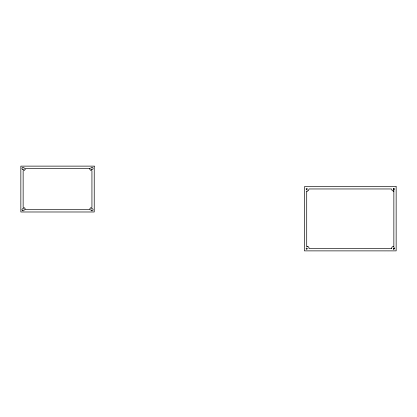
<?xml version="1.0" encoding="UTF-8"?>
<svg xmlns="http://www.w3.org/2000/svg" width="417" height="417" viewBox="0 0 417 417"><rect width="100%" height="100%" fill="white"/><g stroke="black" fill="none" stroke-linecap="round" stroke-linejoin="round"><path stroke-width="0.63" d="M393.288 188.964L393.856 188.964L393.856 246.311L392.136 246.885L391.563 248.605L309.023 248.584L309.013 247.959A2.028 2.028 0 0 0 307.339 246.311L306.714 246.311L306.714 191.163L308.418 190.637L309.023 188.964L391.563 188.964L392.162 190.637L393.856 191.163L393.247 191.168M307.329 191.168L306.714 191.163M393.288 248.584L393.856 248.584L393.856 247.943L394.805 248.063M306.714 246.311L307.298 246.311M393.32 246.311L393.856 246.311M393.669 249.111L393.528 248.584M391.563 248.068L391.563 248.605M94.232 166.122L20.85 166.122L20.85 211.987L94.232 211.987L94.232 166.122M89.645 168.416L25.437 168.416A2.351 2.351 0 0 1 23.143 170.709L23.143 207.4L24.806 208.026L25.437 209.694L89.645 209.694A2.33 2.33 0 0 1 91.938 207.4L91.938 170.709A2.283 2.283 0 0 1 89.645 168.416M396.15 186.67L304.426 186.67L304.426 250.878L396.15 250.878L396.15 186.67M393.466 249.006A0.573 0.573 0 0 0 394.414 248.709A0.573 0.573 0 0 0 393.69 248.037A0.573 0.573 0 0 0 393.466 249.006M306.438 189.443A0.558 0.558 0 0 0 307.272 188.964A0.558 0.558 0 0 0 306.438 188.479A0.558 0.558 0 0 0 306.438 189.443M306.412 249.069A0.573 0.573 0 0 0 307.287 248.605A0.573 0.573 0 0 0 306.448 248.079A0.573 0.573 0 0 0 306.412 249.069M393.471 189.386A0.573 0.573 0 0 0 394.419 189.083A0.573 0.573 0 0 0 393.679 188.416A0.573 0.573 0 0 0 393.471 189.386M22.346 210.517A1.147 1.147 0 0 0 24.254 209.97A1.147 1.147 0 0 0 22.831 208.589A1.147 1.147 0 0 0 22.346 210.517M91.365 210.684A1.147 1.147 0 0 0 93.085 209.694A1.147 1.147 0 0 0 91.365 208.698A1.147 1.147 0 0 0 91.365 210.684M91.276 169.349A1.147 1.147 0 0 0 93.08 168.52A1.147 1.147 0 0 0 91.459 167.373A1.147 1.147 0 0 0 91.276 169.349M22.377 169.266A1.147 1.147 0 0 0 24.264 168.656A1.147 1.147 0 0 0 22.789 167.326A1.147 1.147 0 0 0 22.377 169.266"/></g></svg>
